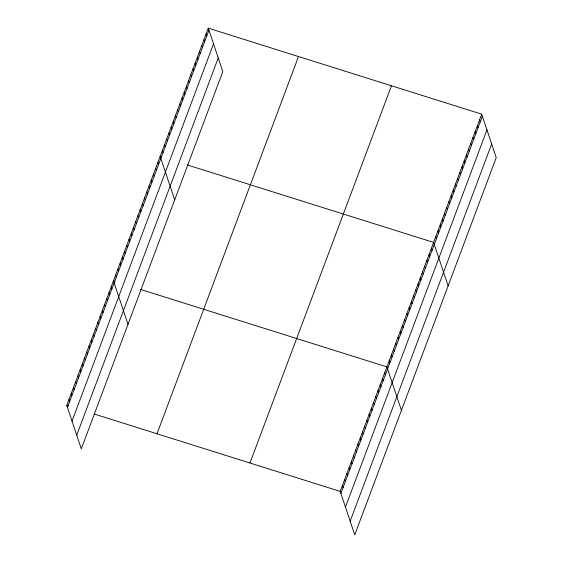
<?xml version="1.0" encoding="UTF-8"?>
<svg xmlns="http://www.w3.org/2000/svg" width="563" height="563" viewBox="0 0 563 563"><rect width="100%" height="100%" fill="white"/><g stroke="black" fill="none" stroke-linecap="round" stroke-linejoin="round"><path stroke-width="0.84" d="M208.261 28.15L222.8 71.6L81.304 448.838L66.765 405.381L208.261 28.15L481.696 114.162L496.235 157.619L354.739 534.85L340.2 491.4L481.696 114.162M67.454 407.443L208.95 30.205M72.022 421.103L213.518 43.865M76.73 435.178L218.233 57.94M157 433.77L298.496 56.532M249.965 463.011L391.461 85.78M340.889 493.455L482.385 116.217M345.457 507.115L486.953 129.877M350.165 521.19L491.668 143.952M161.658 156.88L160.152 156.408L174.692 199.865M187.226 164.924L433.587 242.421L448.127 285.877M114.965 281.373L113.459 280.895L127.998 324.351M140.525 289.41L386.894 366.907L401.433 410.364M66.765 405.381L68.271 405.86M94.584 414.136L340.2 491.4M479.507 119.996L480.197 122.051M477.325 125.823L478.015 127.878M475.137 131.651L475.826 133.713M472.948 137.485L473.638 139.54M470.767 143.312L471.449 145.367M468.578 149.146L469.268 151.201M466.389 154.973L467.079 157.028M464.201 160.8L464.89 162.862M462.019 166.634L462.702 168.689M459.83 172.461L460.52 174.523M457.642 178.295L458.331 180.35M455.453 184.122L456.143 186.177M453.271 189.956L453.954 192.011M451.083 195.783L451.772 197.838M448.894 201.61L449.584 203.672M446.705 207.444L447.395 209.499M444.524 213.271L445.213 215.326M442.335 219.106L443.025 221.16M440.146 224.933L440.836 226.988M437.965 230.76L438.647 232.822M435.776 236.594L436.466 238.649M431.364 248.353L432.053 250.408M429.14 254.279L429.829 256.334M426.916 260.205L427.606 262.267M424.692 266.137L425.382 268.192M422.468 272.063L423.158 274.118M420.244 277.988L420.934 280.05M418.02 283.921L418.71 285.976M415.797 289.846L416.486 291.901M413.573 295.772L414.262 297.834M411.356 301.705L412.039 303.76M409.132 307.63L409.815 309.685M406.908 313.556L407.591 315.618M404.684 319.488L405.367 321.543M402.461 325.414L403.143 327.469M400.237 331.34L400.926 333.402M398.013 337.272L398.703 339.327M395.789 343.198L396.479 345.253M393.565 349.123L394.255 351.185M391.341 355.056L392.031 357.111M389.117 360.982L389.807 363.036M384.67 372.84L385.359 374.895M382.446 378.765L383.136 380.82M380.222 384.691L380.912 386.753M377.998 390.623L378.688 392.678M375.774 396.549L376.464 398.604M373.55 402.475L374.24 404.537M371.327 408.407L372.016 410.462M369.103 414.333L369.792 416.388M366.879 420.258L367.569 422.32M364.655 426.191L365.345 428.246M362.431 432.117L363.121 434.172M360.214 438.042L360.897 440.104M357.991 443.975L358.673 446.03M355.767 449.9L356.449 451.955M353.543 455.826L354.226 457.888M351.319 461.759L352.002 463.813M206.072 33.977L206.762 36.039M349.095 467.684L349.785 469.739M203.89 39.811L204.573 41.866M346.871 473.617L347.561 475.672M201.702 45.638L202.391 47.7M344.647 479.542L345.337 481.597M199.513 51.472L200.203 53.527M342.424 485.468L343.113 487.523M197.324 57.299L198.014 59.354M195.143 63.133L195.833 65.188M192.954 68.96L193.644 71.015M190.766 74.788L191.455 76.85M188.584 80.622L189.267 82.677M186.395 86.449L187.085 88.504M184.207 92.283L184.896 94.338M182.018 98.11L182.708 100.165M179.836 103.937L180.519 105.999M177.648 109.771L178.337 111.826M175.459 115.598L176.149 117.66M173.27 121.432L173.96 123.487M171.089 127.259L171.771 129.314M168.9 133.093L169.59 135.148M166.711 138.92L167.401 140.975M164.523 144.747L165.212 146.809M162.341 150.581L163.031 152.636M157.929 162.341L158.618 164.396M155.705 168.267L156.394 170.322M153.481 174.192L154.171 176.247M151.257 180.125L151.947 182.18M149.033 186.05L149.723 188.105M146.809 191.976L147.499 194.031M144.585 197.909L145.275 199.964M142.362 203.834L143.051 205.889M140.138 209.76L140.827 211.822M137.914 215.692L138.604 217.747M135.69 221.618L136.38 223.673M133.473 227.543L134.156 229.605M131.249 233.476L131.932 235.531M129.026 239.402L129.708 241.457M126.802 245.327L127.484 247.389M124.578 251.26L125.26 253.315M122.354 257.185L123.044 259.24M120.13 263.111L120.82 265.173M117.906 269.044L118.596 271.099M115.682 274.969L116.372 277.024M111.235 286.827L111.924 288.882M109.011 292.753L109.701 294.808M106.787 298.679L107.477 300.741M104.563 304.611L105.253 306.666M102.339 310.537L103.029 312.592M100.115 316.462L100.805 318.524M97.892 322.395L98.581 324.45M95.668 328.32L96.357 330.375M93.444 334.246L94.134 336.308M91.22 340.179L91.91 342.234M88.996 346.104L89.686 348.159M86.772 352.03L87.462 354.092M84.549 357.962L85.238 360.017M82.332 363.888L83.014 365.943M80.108 369.814L80.79 371.876M77.884 375.746L78.567 377.801M75.66 381.672L76.343 383.727M73.436 387.597L74.126 389.659M71.212 393.53L71.902 395.585M68.989 399.456L69.678 401.51"/></g></svg>
